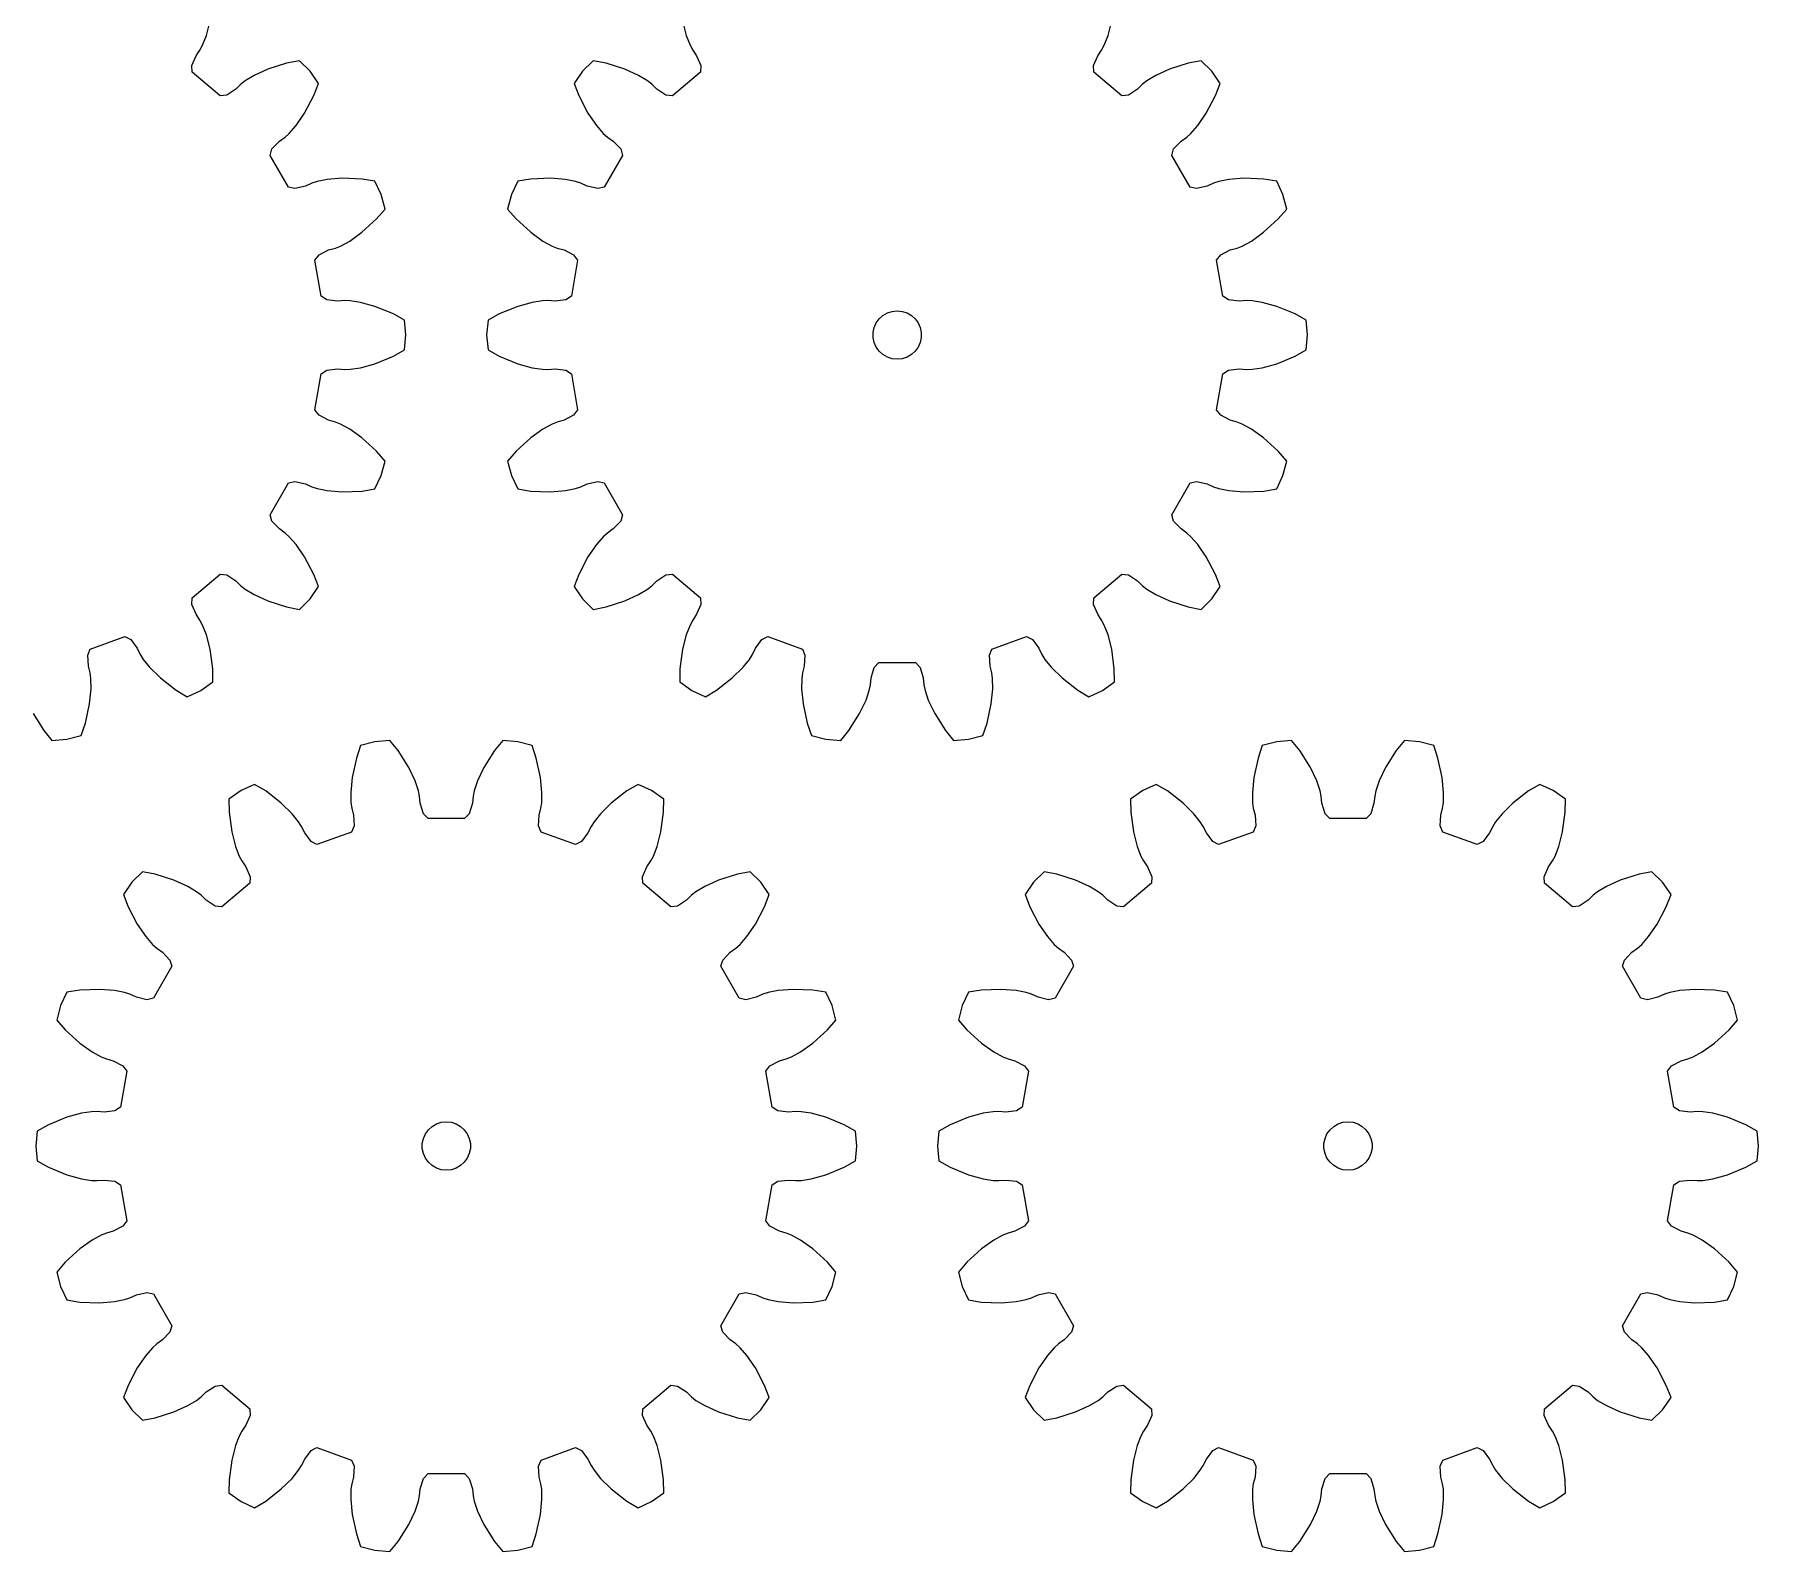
# Model space of a CAD drawing. Extents: x 0 to 163, y 0 to 201.
# Drawn here: x 55.8 to 162.8, y 0 to 94.1 of the extents above; entities that cross this region are included whole.
import ezdxf

# ---------------------------------------------------------------- set-up
doc = ezdxf.new("R2010")
doc.units = 0

msp = doc.modelspace()

# ---------------------------------------------------------------- linework, layer by layer
for p, q in [((66.51, 94.07), (66.74, 94.97)), ((96.05, 94.97), (96.28, 94.07)), ((122.44, 94.07), (122.67, 94.97)), ((65.87, 92.8), (66.11, 93.16)), ((66.11, 93.16), (66.27, 93.47)), ((66.27, 93.47), (66.51, 94.07)), ((96.28, 94.07), (96.51, 93.47)), ((96.51, 93.47), (96.68, 93.16)), ((96.68, 93.16), (96.92, 92.8)), ((121.8, 92.8), (122.04, 93.16)), ((122.04, 93.16), (122.2, 93.47)), ((122.2, 93.47), (122.44, 94.07)), ((65.6, 92.19), (65.87, 92.8)), ((65.62, 91.78), (65.6, 92.19)), ((71.49, 92.34), (70.32, 91.97)), ((72.28, 92.5), (71.49, 92.34)), ((72.94, 91.84), (72.28, 92.5)), ((90.51, 92.5), (89.85, 91.84)), ((91.3, 92.34), (90.51, 92.5)), ((92.47, 91.97), (91.3, 92.34)), ((96.92, 92.8), (97.19, 92.19)), ((97.19, 92.19), (97.17, 91.78)), ((121.53, 92.19), (121.8, 92.8)), ((121.55, 91.78), (121.53, 92.19)), ((127.42, 92.34), (126.25, 91.97)), ((128.21, 92.5), (127.42, 92.34)), ((128.87, 91.84), (128.21, 92.5)), ((67.36, 90.31), (65.62, 91.78)), ((68.65, 91.04), (68.33, 90.73)), ((68.92, 91.25), (68.65, 91.04)), ((69.47, 91.58), (68.92, 91.25)), ((70.32, 91.97), (69.47, 91.58)), ((73.47, 91.09), (72.94, 91.84)), ((73.18, 90.33), (73.47, 91.09)), ((89.85, 91.84), (89.32, 91.09)), ((89.32, 91.09), (89.61, 90.33)), ((93.32, 91.58), (92.47, 91.97)), ((93.87, 91.25), (93.32, 91.58)), ((94.14, 91.04), (93.87, 91.25)), ((94.46, 90.73), (94.14, 91.04)), ((97.17, 91.78), (95.42, 90.31)), ((123.29, 90.31), (121.55, 91.78)), ((124.58, 91.04), (124.26, 90.73)), ((124.85, 91.25), (124.58, 91.04)), ((125.4, 91.58), (124.85, 91.25)), ((126.25, 91.97), (125.4, 91.58)), ((129.4, 91.09), (128.87, 91.84)), ((129.11, 90.33), (129.4, 91.09)), ((67.78, 90.36), (67.36, 90.31)), ((68.33, 90.73), (67.78, 90.36)), ((72.6, 89.24), (73.18, 90.33)), ((89.61, 90.33), (90.18, 89.24)), ((95.01, 90.36), (94.46, 90.73)), ((95.42, 90.31), (95.01, 90.36)), ((123.71, 90.36), (123.29, 90.31)), ((124.26, 90.73), (123.71, 90.36)), ((128.53, 89.24), (129.11, 90.33)), ((72.08, 88.47), (72.6, 89.24)), ((90.18, 89.24), (90.71, 88.47)), ((128.01, 88.47), (128.53, 89.24)), ((71.04, 87.5), (71.4, 87.76)), ((71.4, 87.76), (71.65, 87.99)), ((71.65, 87.99), (72.08, 88.47)), ((90.71, 88.47), (91.13, 87.99)), ((91.13, 87.99), (91.39, 87.76)), ((91.39, 87.76), (91.75, 87.5)), ((126.97, 87.5), (127.33, 87.76)), ((127.33, 87.76), (127.58, 87.99)), ((127.58, 87.99), (128.01, 88.47)), ((70.46, 86.62), (70.58, 87.02)), ((71.6, 84.65), (70.46, 86.62)), ((70.58, 87.02), (71.04, 87.5)), ((92.33, 86.62), (91.19, 84.65)), ((91.75, 87.5), (92.21, 87.02)), ((92.21, 87.02), (92.33, 86.62)), ((126.39, 86.62), (126.51, 87.02)), ((127.53, 84.65), (126.39, 86.62)), ((126.51, 87.02), (126.97, 87.5)), ((72, 84.56), (71.6, 84.65)), ((72.65, 84.71), (72, 84.56)), ((73.05, 84.9), (72.65, 84.71)), ((73.38, 85), (73.05, 84.9)), ((74.01, 85.12), (73.38, 85)), ((74.94, 85.2), (74.01, 85.12)), ((76.17, 85.15), (74.94, 85.2)), ((76.97, 85.03), (76.17, 85.15)), ((77.36, 84.19), (76.97, 85.03)), ((85.82, 85.03), (85.43, 84.19)), ((86.62, 85.15), (85.82, 85.03)), ((87.85, 85.2), (86.62, 85.15)), ((88.78, 85.12), (87.85, 85.2)), ((89.41, 85), (88.78, 85.12)), ((89.74, 84.9), (89.41, 85)), ((90.14, 84.71), (89.74, 84.9)), ((90.79, 84.56), (90.14, 84.71)), ((91.19, 84.65), (90.79, 84.56)), ((127.93, 84.56), (127.53, 84.65)), ((128.58, 84.71), (127.93, 84.56)), ((128.98, 84.9), (128.58, 84.71)), ((129.31, 85), (128.98, 84.9)), ((129.94, 85.12), (129.31, 85)), ((130.87, 85.2), (129.94, 85.12)), ((132.1, 85.15), (130.87, 85.2)), ((132.9, 85.03), (132.1, 85.15)), ((133.29, 84.19), (132.9, 85.03)), ((77.6, 83.29), (77.36, 84.19)), ((85.43, 84.19), (85.19, 83.29)), ((133.53, 83.29), (133.29, 84.19)), ((76.16, 81.86), (77.07, 82.68)), ((77.07, 82.68), (77.6, 83.29)), ((85.19, 83.29), (85.72, 82.68)), ((85.72, 82.68), (86.63, 81.86)), ((132.09, 81.86), (133, 82.68)), ((133, 82.68), (133.53, 83.29)), ((74.84, 81), (75.4, 81.31)), ((75.4, 81.31), (76.16, 81.86)), ((86.63, 81.86), (87.39, 81.31)), ((87.39, 81.31), (87.95, 81)), ((130.77, 81), (131.33, 81.31)), ((131.33, 81.31), (132.09, 81.86)), ((73.24, 80.13), (73.5, 80.46)), ((73.5, 80.46), (74.09, 80.76)), ((74.09, 80.76), (74.52, 80.87)), ((74.52, 80.87), (74.84, 81)), ((87.95, 81), (88.27, 80.87)), ((88.27, 80.87), (88.7, 80.76)), ((88.7, 80.76), (89.29, 80.46)), ((89.29, 80.46), (89.54, 80.13)), ((129.17, 80.13), (129.43, 80.46)), ((129.43, 80.46), (130.02, 80.76)), ((130.02, 80.76), (130.44, 80.87)), ((130.44, 80.87), (130.77, 81)), ((73.64, 77.88), (73.24, 80.13)), ((89.54, 80.13), (89.15, 77.88)), ((129.57, 77.88), (129.17, 80.13)), ((73.99, 77.66), (73.64, 77.88)), ((74.65, 77.58), (73.99, 77.66)), ((75.09, 77.62), (74.65, 77.58)), ((75.44, 77.6), (75.09, 77.62)), ((76.07, 77.5), (75.44, 77.6)), ((76.97, 77.25), (76.07, 77.5)), ((78.11, 76.79), (76.97, 77.25)), ((85.82, 77.25), (84.68, 76.79)), ((86.72, 77.5), (85.82, 77.25)), ((87.35, 77.6), (86.72, 77.5)), ((87.7, 77.62), (87.35, 77.6)), ((88.14, 77.58), (87.7, 77.62)), ((88.8, 77.66), (88.14, 77.58)), ((89.15, 77.88), (88.8, 77.66)), ((129.92, 77.66), (129.57, 77.88)), ((130.58, 77.58), (129.92, 77.66)), ((131.02, 77.62), (130.58, 77.58)), ((131.37, 77.6), (131.02, 77.62)), ((132, 77.5), (131.37, 77.6)), ((132.9, 77.25), (132, 77.5)), ((134.04, 76.79), (132.9, 77.25)), ((78.81, 76.4), (78.11, 76.79)), ((78.89, 75.48), (78.81, 76.4)), ((83.98, 76.4), (83.89, 75.48)), ((84.68, 76.79), (83.98, 76.4)), ((107.87, 75.63), (107.93, 75.94)), ((107.93, 75.94), (108.06, 76.23)), ((108.06, 76.23), (108.24, 76.48)), ((108.24, 76.48), (108.48, 76.69)), ((108.48, 76.69), (108.75, 76.85)), ((108.75, 76.85), (109.05, 76.94)), ((109.05, 76.94), (109.36, 76.98)), ((109.36, 76.98), (109.67, 76.94)), ((109.67, 76.94), (109.97, 76.85)), ((109.97, 76.85), (110.24, 76.69)), ((110.24, 76.69), (110.47, 76.48)), ((110.47, 76.48), (110.66, 76.23)), ((110.66, 76.23), (110.79, 75.94)), ((110.79, 75.94), (110.85, 75.63)), ((134.74, 76.4), (134.04, 76.79)), ((134.82, 75.48), (134.74, 76.4)), ((78.81, 74.55), (78.89, 75.48)), ((83.89, 75.48), (83.98, 74.55)), ((107.87, 75.32), (107.87, 75.63)), ((107.93, 75.01), (107.87, 75.32)), ((108.06, 74.73), (107.93, 75.01)), ((110.79, 75.01), (110.66, 74.73)), ((110.85, 75.32), (110.79, 75.01)), ((110.85, 75.63), (110.85, 75.32)), ((134.74, 74.55), (134.82, 75.48)), ((76.97, 73.7), (78.11, 74.16)), ((78.11, 74.16), (78.81, 74.55)), ((83.98, 74.55), (84.68, 74.16)), ((84.68, 74.16), (85.82, 73.7)), ((108.24, 74.47), (108.06, 74.73)), ((108.48, 74.26), (108.24, 74.47)), ((108.75, 74.11), (108.48, 74.26)), ((109.05, 74.01), (108.75, 74.11)), ((109.36, 73.98), (109.05, 74.01)), ((109.67, 74.01), (109.36, 73.98)), ((109.97, 74.11), (109.67, 74.01)), ((110.24, 74.26), (109.97, 74.11)), ((110.47, 74.47), (110.24, 74.26)), ((110.66, 74.73), (110.47, 74.47)), ((132.9, 73.7), (134.04, 74.16)), ((134.04, 74.16), (134.74, 74.55)), ((73.24, 70.83), (73.64, 73.07)), ((73.64, 73.07), (73.99, 73.29)), ((73.99, 73.29), (74.65, 73.37)), ((74.65, 73.37), (75.09, 73.34)), ((75.09, 73.34), (75.44, 73.35)), ((75.44, 73.35), (76.07, 73.45)), ((76.07, 73.45), (76.97, 73.7)), ((85.82, 73.7), (86.72, 73.45)), ((86.72, 73.45), (87.35, 73.35)), ((87.35, 73.35), (87.7, 73.34)), ((87.7, 73.34), (88.14, 73.37)), ((88.14, 73.37), (88.8, 73.29)), ((88.8, 73.29), (89.15, 73.07)), ((89.15, 73.07), (89.54, 70.83)), ((129.17, 70.83), (129.57, 73.07)), ((129.57, 73.07), (129.92, 73.29)), ((129.92, 73.29), (130.58, 73.37)), ((130.58, 73.37), (131.02, 73.34)), ((131.02, 73.34), (131.37, 73.35)), ((131.37, 73.35), (132, 73.45)), ((132, 73.45), (132.9, 73.7)), ((73.5, 70.5), (73.24, 70.83)), ((89.54, 70.83), (89.29, 70.5)), ((129.43, 70.5), (129.17, 70.83)), ((74.09, 70.2), (73.5, 70.5)), ((74.52, 70.08), (74.09, 70.2)), ((74.84, 69.95), (74.52, 70.08)), ((75.4, 69.64), (74.84, 69.95)), ((76.16, 69.1), (75.4, 69.64)), ((87.39, 69.64), (86.63, 69.1)), ((87.95, 69.95), (87.39, 69.64)), ((88.27, 70.08), (87.95, 69.95)), ((88.7, 70.2), (88.27, 70.08)), ((89.29, 70.5), (88.7, 70.2)), ((130.02, 70.2), (129.43, 70.5)), ((130.44, 70.08), (130.02, 70.2)), ((130.77, 69.95), (130.44, 70.08)), ((131.33, 69.64), (130.77, 69.95)), ((132.09, 69.1), (131.33, 69.64)), ((77.07, 68.27), (76.16, 69.1)), ((86.63, 69.1), (85.72, 68.27)), ((133, 68.27), (132.09, 69.1)), ((77.6, 67.66), (77.07, 68.27)), ((77.36, 66.77), (77.6, 67.66)), ((85.72, 68.27), (85.19, 67.66)), ((85.19, 67.66), (85.43, 66.77)), ((133.53, 67.66), (133, 68.27)), ((133.29, 66.77), (133.53, 67.66)), ((71.6, 66.3), (72, 66.39)), ((72, 66.39), (72.65, 66.24)), ((76.97, 65.93), (77.36, 66.77)), ((85.43, 66.77), (85.82, 65.93)), ((90.14, 66.24), (90.79, 66.39)), ((90.79, 66.39), (91.19, 66.3)), ((127.53, 66.3), (127.93, 66.39)), ((127.93, 66.39), (128.58, 66.24)), ((132.9, 65.93), (133.29, 66.77)), ((70.46, 64.33), (71.6, 66.3)), ((72.65, 66.24), (73.05, 66.06)), ((73.05, 66.06), (73.38, 65.95)), ((73.38, 65.95), (74.01, 65.83)), ((74.01, 65.83), (74.94, 65.75)), ((74.94, 65.75), (76.17, 65.8)), ((76.17, 65.8), (76.97, 65.93)), ((85.82, 65.93), (86.62, 65.8)), ((86.62, 65.8), (87.85, 65.75)), ((87.85, 65.75), (88.78, 65.83)), ((88.78, 65.83), (89.41, 65.95)), ((89.41, 65.95), (89.74, 66.06)), ((89.74, 66.06), (90.14, 66.24)), ((91.19, 66.3), (92.33, 64.33)), ((126.39, 64.33), (127.53, 66.3)), ((128.58, 66.24), (128.98, 66.06)), ((128.98, 66.06), (129.31, 65.95)), ((129.31, 65.95), (129.94, 65.83)), ((129.94, 65.83), (130.87, 65.75)), ((130.87, 65.75), (132.1, 65.8)), ((132.1, 65.8), (132.9, 65.93)), ((70.58, 63.93), (70.46, 64.33)), ((92.33, 64.33), (92.21, 63.93)), ((126.51, 63.93), (126.39, 64.33)), ((71.04, 63.45), (70.58, 63.93)), ((71.4, 63.19), (71.04, 63.45)), ((71.65, 62.96), (71.4, 63.19)), ((91.39, 63.19), (91.13, 62.96)), ((91.75, 63.45), (91.39, 63.19)), ((92.21, 63.93), (91.75, 63.45)), ((126.97, 63.45), (126.51, 63.93)), ((127.33, 63.19), (126.97, 63.45)), ((127.58, 62.96), (127.33, 63.19)), ((72.08, 62.48), (71.65, 62.96)), ((72.6, 61.71), (72.08, 62.48)), ((90.71, 62.48), (90.18, 61.71)), ((91.13, 62.96), (90.71, 62.48)), ((128.01, 62.48), (127.58, 62.96)), ((128.53, 61.71), (128.01, 62.48)), ((73.18, 60.62), (72.6, 61.71)), ((90.18, 61.71), (89.61, 60.62)), ((129.11, 60.62), (128.53, 61.71)), ((65.62, 59.18), (67.36, 60.64)), ((67.36, 60.64), (67.78, 60.59)), ((67.78, 60.59), (68.33, 60.22)), ((68.33, 60.22), (68.65, 59.91)), ((68.65, 59.91), (68.92, 59.7)), ((73.47, 59.87), (73.18, 60.62)), ((89.61, 60.62), (89.32, 59.87)), ((93.87, 59.7), (94.14, 59.91)), ((94.14, 59.91), (94.46, 60.22)), ((94.46, 60.22), (95.01, 60.59)), ((95.01, 60.59), (95.42, 60.64)), ((95.42, 60.64), (97.17, 59.18)), ((121.55, 59.18), (123.29, 60.64)), ((123.29, 60.64), (123.71, 60.59)), ((123.71, 60.59), (124.26, 60.22)), ((124.26, 60.22), (124.58, 59.91)), ((124.58, 59.91), (124.85, 59.7)), ((129.4, 59.87), (129.11, 60.62)), ((65.6, 58.76), (65.62, 59.18)), ((68.92, 59.7), (69.47, 59.37)), ((69.47, 59.37), (70.32, 58.98)), ((70.32, 58.98), (71.49, 58.61)), ((72.28, 58.45), (72.94, 59.11)), ((72.94, 59.11), (73.47, 59.87)), ((89.32, 59.87), (89.85, 59.11)), ((89.85, 59.11), (90.51, 58.45)), ((91.3, 58.61), (92.47, 58.98)), ((92.47, 58.98), (93.32, 59.37)), ((93.32, 59.37), (93.87, 59.7)), ((97.17, 59.18), (97.19, 58.76)), ((121.53, 58.76), (121.55, 59.18)), ((124.85, 59.7), (125.4, 59.37)), ((125.4, 59.37), (126.25, 58.98)), ((126.25, 58.98), (127.42, 58.61)), ((128.21, 58.45), (128.87, 59.11)), ((128.87, 59.11), (129.4, 59.87)), ((65.87, 58.15), (65.6, 58.76)), ((66.11, 57.79), (65.87, 58.15)), ((66.27, 57.48), (66.11, 57.79)), ((71.49, 58.61), (72.28, 58.45)), ((90.51, 58.45), (91.3, 58.61)), ((96.68, 57.79), (96.51, 57.48)), ((96.92, 58.15), (96.68, 57.79)), ((97.19, 58.76), (96.92, 58.15)), ((121.8, 58.15), (121.53, 58.76)), ((122.04, 57.79), (121.8, 58.15)), ((122.2, 57.48), (122.04, 57.79)), ((127.42, 58.61), (128.21, 58.45)), ((59.31, 55.99), (61.45, 56.77)), ((61.45, 56.77), (61.82, 56.58)), ((66.51, 56.88), (66.27, 57.48)), ((66.74, 55.98), (66.51, 56.88)), ((96.28, 56.88), (96.05, 55.98)), ((96.51, 57.48), (96.28, 56.88)), ((100.97, 56.58), (101.34, 56.77)), ((101.34, 56.77), (103.48, 55.99)), ((115.24, 55.99), (117.38, 56.77)), ((117.38, 56.77), (117.75, 56.58)), ((122.44, 56.88), (122.2, 57.48)), ((122.67, 55.98), (122.44, 56.88)), ((59.15, 55.61), (59.31, 55.99)), ((61.82, 56.58), (62.22, 56.04)), ((62.22, 56.04), (62.41, 55.65)), ((62.41, 55.65), (62.59, 55.35)), ((66.91, 54.76), (66.74, 55.98)), ((96.05, 55.98), (95.88, 54.76)), ((100.2, 55.35), (100.38, 55.65)), ((100.38, 55.65), (100.57, 56.04)), ((100.57, 56.04), (100.97, 56.58)), ((103.48, 55.99), (103.64, 55.61)), ((115.08, 55.61), (115.24, 55.99)), ((117.75, 56.58), (118.15, 56.04)), ((118.15, 56.04), (118.34, 55.65)), ((118.34, 55.65), (118.52, 55.35)), ((122.83, 54.76), (122.67, 55.98)), ((59.19, 54.94), (59.15, 55.61)), ((59.3, 54.52), (59.19, 54.94)), ((62.59, 55.35), (62.99, 54.86)), ((62.99, 54.86), (63.66, 54.2)), ((66.92, 53.95), (66.91, 54.76)), ((95.88, 54.76), (95.87, 53.95)), ((99.13, 54.2), (99.8, 54.86)), ((99.8, 54.86), (100.2, 55.35)), ((103.6, 54.94), (103.49, 54.52)), ((103.64, 55.61), (103.6, 54.94)), ((107.75, 54.21), (107.94, 54.85)), ((107.94, 54.85), (108.22, 55.15)), ((108.22, 55.15), (110.5, 55.15)), ((110.5, 55.15), (110.78, 54.85)), ((110.78, 54.85), (110.97, 54.21)), ((115.12, 54.94), (115.08, 55.61)), ((115.23, 54.52), (115.12, 54.94)), ((118.52, 55.35), (118.92, 54.86)), ((118.92, 54.86), (119.59, 54.2)), ((122.85, 53.95), (122.83, 54.76)), ((59.27, 52.6), (59.36, 53.53)), ((59.35, 54.17), (59.3, 54.52)), ((59.36, 53.53), (59.35, 54.17)), ((63.66, 54.2), (64.63, 53.45)), ((66.16, 53.42), (66.92, 53.95)), ((95.87, 53.95), (96.63, 53.42)), ((98.16, 53.45), (99.13, 54.2)), ((103.44, 54.17), (103.43, 53.53)), ((103.43, 53.53), (103.52, 52.6)), ((103.49, 54.52), (103.44, 54.17)), ((107.63, 53.43), (107.71, 53.77)), ((107.71, 53.77), (107.75, 54.21)), ((110.97, 54.21), (111.01, 53.77)), ((111.01, 53.77), (111.09, 53.43)), ((115.2, 52.6), (115.29, 53.53)), ((115.28, 54.17), (115.23, 54.52)), ((115.29, 53.53), (115.28, 54.17)), ((119.59, 54.2), (120.56, 53.45)), ((122.09, 53.42), (122.85, 53.95)), ((59.01, 51.4), (59.27, 52.6)), ((64.63, 53.45), (65.32, 53.03)), ((65.32, 53.03), (66.16, 53.42)), ((96.63, 53.42), (97.47, 53.03)), ((97.47, 53.03), (98.16, 53.45)), ((103.52, 52.6), (103.78, 51.4)), ((107.02, 51.99), (107.43, 52.83)), ((107.43, 52.83), (107.63, 53.43)), ((111.09, 53.43), (111.29, 52.83)), ((111.29, 52.83), (111.7, 51.99)), ((114.94, 51.4), (115.2, 52.6)), ((120.56, 53.45), (121.25, 53.03)), ((121.25, 53.03), (122.09, 53.42)), ((55.77, 51.99), (56.42, 50.95)), ((58.75, 50.64), (59.01, 51.4)), ((103.78, 51.4), (104.04, 50.64)), ((106.37, 50.95), (107.02, 51.99)), ((111.7, 51.99), (112.35, 50.95)), ((114.68, 50.64), (114.94, 51.4)), ((56.42, 50.95), (56.93, 50.32)), ((56.93, 50.32), (57.85, 50.4)), ((57.85, 50.4), (58.75, 50.64)), ((77.9, 50.32), (76.97, 50.24)), ((78.4, 49.69), (77.9, 50.32)), ((84.89, 50.32), (84.39, 49.69)), ((85.82, 50.24), (84.89, 50.32)), ((104.04, 50.64), (104.94, 50.4)), ((104.94, 50.4), (105.86, 50.32)), ((105.86, 50.32), (106.37, 50.95)), ((112.35, 50.95), (112.86, 50.32)), ((112.86, 50.32), (113.78, 50.4)), ((113.78, 50.4), (114.68, 50.64)), ((133.82, 50.32), (132.9, 50.24)), ((134.33, 49.69), (133.82, 50.32)), ((140.82, 50.32), (140.32, 49.69)), ((141.75, 50.24), (140.82, 50.32)), ((75.82, 49.23), (75.56, 48.03)), ((76.08, 50), (75.82, 49.23)), ((76.97, 50.24), (76.08, 50)), ((79.06, 48.65), (78.4, 49.69)), ((84.39, 49.69), (83.73, 48.65)), ((86.71, 50), (85.82, 50.24)), ((86.97, 49.23), (86.71, 50)), ((87.23, 48.03), (86.97, 49.23)), ((131.75, 49.23), (131.49, 48.03)), ((132.01, 50), (131.75, 49.23)), ((132.9, 50.24), (132.01, 50)), ((134.99, 48.65), (134.33, 49.69)), ((140.32, 49.69), (139.66, 48.65)), ((142.64, 50), (141.75, 50.24)), ((142.9, 49.23), (142.64, 50)), ((143.16, 48.03), (142.9, 49.23)), ((79.46, 47.81), (79.06, 48.65)), ((83.73, 48.65), (83.33, 47.81)), ((135.39, 47.81), (134.99, 48.65)), ((139.66, 48.65), (139.26, 47.81)), ((68.66, 47.21), (67.9, 46.68)), ((69.5, 47.6), (68.66, 47.21)), ((70.19, 47.19), (69.5, 47.6)), ((71.16, 46.43), (70.19, 47.19)), ((75.56, 48.03), (75.47, 47.1)), ((75.47, 47.1), (75.48, 46.46)), ((79.67, 47.2), (79.46, 47.81)), ((79.74, 46.86), (79.67, 47.2)), ((83.12, 47.2), (83.05, 46.86)), ((83.33, 47.81), (83.12, 47.2)), ((87.32, 47.1), (87.23, 48.03)), ((87.31, 46.46), (87.32, 47.1)), ((92.6, 47.19), (91.62, 46.43)), ((93.29, 47.6), (92.6, 47.19)), ((94.13, 47.21), (93.29, 47.6)), ((94.89, 46.68), (94.13, 47.21)), ((124.59, 47.21), (123.83, 46.68)), ((125.43, 47.6), (124.59, 47.21)), ((126.12, 47.19), (125.43, 47.6)), ((127.09, 46.43), (126.12, 47.19)), ((131.49, 48.03), (131.4, 47.1)), ((131.4, 47.1), (131.41, 46.46)), ((135.6, 47.2), (135.39, 47.81)), ((135.67, 46.86), (135.6, 47.2)), ((139.05, 47.2), (138.98, 46.86)), ((139.26, 47.81), (139.05, 47.2)), ((143.25, 47.1), (143.16, 48.03)), ((143.24, 46.46), (143.25, 47.1)), ((148.52, 47.19), (147.55, 46.43)), ((149.22, 47.6), (148.52, 47.19)), ((150.06, 47.21), (149.22, 47.6)), ((150.82, 46.68), (150.06, 47.21)), ((67.9, 46.68), (67.92, 45.87)), ((71.83, 45.78), (71.16, 46.43)), ((75.48, 46.46), (75.53, 46.12)), ((75.53, 46.12), (75.63, 45.69)), ((79.78, 46.43), (79.74, 46.86)), ((79.97, 45.78), (79.78, 46.43)), ((83.01, 46.43), (82.81, 45.78)), ((83.05, 46.86), (83.01, 46.43)), ((87.15, 45.69), (87.26, 46.12)), ((87.26, 46.12), (87.31, 46.46)), ((91.62, 46.43), (90.96, 45.78)), ((94.87, 45.87), (94.89, 46.68)), ((123.83, 46.68), (123.85, 45.87)), ((127.76, 45.78), (127.09, 46.43)), ((131.41, 46.46), (131.45, 46.12)), ((131.45, 46.12), (131.56, 45.69)), ((135.71, 46.43), (135.67, 46.86)), ((135.9, 45.78), (135.71, 46.43)), ((138.93, 46.43), (138.74, 45.78)), ((138.98, 46.86), (138.93, 46.43)), ((143.08, 45.69), (143.19, 46.12)), ((143.19, 46.12), (143.24, 46.46)), ((147.55, 46.43), (146.89, 45.78)), ((150.8, 45.87), (150.82, 46.68)), ((67.92, 45.87), (68.09, 44.66)), ((72.23, 45.28), (71.83, 45.78)), ((72.42, 44.99), (72.23, 45.28)), ((72.61, 44.59), (72.42, 44.99)), ((75.67, 45.03), (75.51, 44.64)), ((75.63, 45.69), (75.67, 45.03)), ((80.26, 45.48), (79.97, 45.78)), ((82.53, 45.48), (80.26, 45.48)), ((82.81, 45.78), (82.53, 45.48)), ((87.11, 45.03), (87.15, 45.69)), ((87.27, 44.64), (87.11, 45.03)), ((90.37, 44.99), (90.18, 44.59)), ((90.56, 45.28), (90.37, 44.99)), ((90.96, 45.78), (90.56, 45.28)), ((94.7, 44.66), (94.87, 45.87)), ((123.85, 45.87), (124.01, 44.66)), ((128.16, 45.28), (127.76, 45.78)), ((128.35, 44.99), (128.16, 45.28)), ((128.54, 44.59), (128.35, 44.99)), ((131.6, 45.03), (131.44, 44.64)), ((131.56, 45.69), (131.6, 45.03)), ((136.19, 45.48), (135.9, 45.78)), ((138.46, 45.48), (136.19, 45.48)), ((138.74, 45.78), (138.46, 45.48)), ((143.04, 45.03), (143.08, 45.69)), ((143.2, 44.64), (143.04, 45.03)), ((146.3, 44.99), (146.11, 44.59)), ((146.48, 45.28), (146.3, 44.99)), ((146.89, 45.78), (146.48, 45.28)), ((150.63, 44.66), (150.8, 45.87)), ((68.09, 44.66), (68.32, 43.75)), ((73.01, 44.06), (72.61, 44.59)), ((73.37, 43.87), (73.01, 44.06)), ((75.51, 44.64), (73.37, 43.87)), ((89.41, 43.87), (87.27, 44.64)), ((89.78, 44.06), (89.41, 43.87)), ((90.18, 44.59), (89.78, 44.06)), ((94.47, 43.75), (94.7, 44.66)), ((124.01, 44.66), (124.25, 43.75)), ((128.93, 44.06), (128.54, 44.59)), ((129.3, 43.87), (128.93, 44.06)), ((131.44, 44.64), (129.3, 43.87)), ((145.34, 43.87), (143.2, 44.64)), ((145.71, 44.06), (145.34, 43.87)), ((146.11, 44.59), (145.71, 44.06)), ((150.4, 43.75), (150.63, 44.66)), ((68.32, 43.75), (68.55, 43.15)), ((68.55, 43.15), (68.71, 42.85)), ((68.71, 42.85), (68.96, 42.49)), ((93.83, 42.49), (94.08, 42.85)), ((94.08, 42.85), (94.24, 43.15)), ((94.24, 43.15), (94.47, 43.75)), ((124.25, 43.75), (124.48, 43.15)), ((124.48, 43.15), (124.64, 42.85)), ((124.64, 42.85), (124.89, 42.49)), ((149.76, 42.49), (150.01, 42.85)), ((150.01, 42.85), (150.17, 43.15)), ((150.17, 43.15), (150.4, 43.75)), ((62.54, 42.18), (61.89, 41.53)), ((63.34, 42.03), (62.54, 42.18)), ((64.5, 41.65), (63.34, 42.03)), ((68.96, 42.49), (69.22, 41.87)), ((69.22, 41.87), (69.2, 41.46)), ((93.56, 41.87), (93.83, 42.49)), ((93.58, 41.46), (93.56, 41.87)), ((99.45, 42.03), (98.28, 41.65)), ((100.25, 42.18), (99.45, 42.03)), ((100.9, 41.53), (100.25, 42.18)), ((118.47, 42.18), (117.82, 41.53)), ((119.26, 42.03), (118.47, 42.18)), ((120.43, 41.65), (119.26, 42.03)), ((124.89, 42.49), (125.15, 41.87)), ((125.15, 41.87), (125.13, 41.46)), ((149.49, 41.87), (149.76, 42.49)), ((149.51, 41.46), (149.49, 41.87)), ((155.38, 42.03), (154.21, 41.65)), ((156.18, 42.18), (155.38, 42.03)), ((156.83, 41.53), (156.18, 42.18)), ((61.89, 41.53), (61.36, 40.77)), ((61.36, 40.77), (61.65, 40.01)), ((65.36, 41.26), (64.5, 41.65)), ((65.9, 40.93), (65.36, 41.26)), ((66.18, 40.72), (65.9, 40.93)), ((66.49, 40.41), (66.18, 40.72)), ((69.2, 41.46), (67.46, 39.99)), ((95.33, 39.99), (93.58, 41.46)), ((96.61, 40.72), (96.3, 40.41)), ((96.88, 40.93), (96.61, 40.72)), ((97.43, 41.26), (96.88, 40.93)), ((98.28, 41.65), (97.43, 41.26)), ((101.43, 40.77), (100.9, 41.53)), ((101.14, 40.01), (101.43, 40.77)), ((117.82, 41.53), (117.29, 40.77)), ((117.29, 40.77), (117.58, 40.01)), ((121.29, 41.26), (120.43, 41.65)), ((121.83, 40.93), (121.29, 41.26)), ((122.11, 40.72), (121.83, 40.93)), ((122.42, 40.41), (122.11, 40.72)), ((125.13, 41.46), (123.39, 39.99)), ((151.26, 39.99), (149.51, 41.46)), ((152.54, 40.72), (152.23, 40.41)), ((152.81, 40.93), (152.54, 40.72)), ((153.36, 41.26), (152.81, 40.93)), ((154.21, 41.65), (153.36, 41.26)), ((157.36, 40.77), (156.83, 41.53)), ((157.07, 40.01), (157.36, 40.77)), ((61.65, 40.01), (62.22, 38.93)), ((67.05, 40.05), (66.49, 40.41)), ((67.46, 39.99), (67.05, 40.05)), ((95.74, 40.05), (95.33, 39.99)), ((96.3, 40.41), (95.74, 40.05)), ((100.57, 38.93), (101.14, 40.01)), ((117.58, 40.01), (118.15, 38.93)), ((122.98, 40.05), (122.42, 40.41)), ((123.39, 39.99), (122.98, 40.05)), ((151.67, 40.05), (151.26, 39.99)), ((152.23, 40.41), (151.67, 40.05)), ((156.5, 38.93), (157.07, 40.01)), ((62.22, 38.93), (62.75, 38.16)), ((100.04, 38.16), (100.57, 38.93)), ((118.15, 38.93), (118.68, 38.16)), ((155.97, 38.16), (156.5, 38.93)), ((62.75, 38.16), (63.17, 37.67)), ((63.17, 37.67), (63.43, 37.44)), ((63.43, 37.44), (63.78, 37.19)), ((99.01, 37.19), (99.36, 37.44)), ((99.36, 37.44), (99.62, 37.67)), ((99.62, 37.67), (100.04, 38.16)), ((118.68, 38.16), (119.1, 37.67)), ((119.1, 37.67), (119.36, 37.44)), ((119.36, 37.44), (119.71, 37.19)), ((154.94, 37.19), (155.29, 37.44)), ((155.29, 37.44), (155.55, 37.67)), ((155.55, 37.67), (155.97, 38.16)), ((63.78, 37.19), (64.24, 36.7)), ((64.24, 36.7), (64.36, 36.31)), ((98.42, 36.31), (98.55, 36.7)), ((98.55, 36.7), (99.01, 37.19)), ((119.71, 37.19), (120.17, 36.7)), ((120.17, 36.7), (120.29, 36.31)), ((154.35, 36.31), (154.48, 36.7)), ((154.48, 36.7), (154.94, 37.19)), ((64.36, 36.31), (63.23, 34.33)), ((99.56, 34.33), (98.42, 36.31)), ((120.29, 36.31), (119.16, 34.33)), ((155.49, 34.33), (154.35, 36.31)), ((57.86, 34.71), (57.47, 33.87)), ((58.66, 34.83), (57.86, 34.71)), ((59.88, 34.88), (58.66, 34.83)), ((60.81, 34.81), (59.88, 34.88)), ((61.44, 34.68), (60.81, 34.81)), ((61.77, 34.58), (61.44, 34.68)), ((62.17, 34.4), (61.77, 34.58)), ((62.82, 34.24), (62.17, 34.4)), ((63.23, 34.33), (62.82, 34.24)), ((99.97, 34.24), (99.56, 34.33)), ((100.62, 34.4), (99.97, 34.24)), ((101.02, 34.58), (100.62, 34.4)), ((101.35, 34.68), (101.02, 34.58)), ((101.97, 34.81), (101.35, 34.68)), ((102.91, 34.88), (101.97, 34.81)), ((104.13, 34.83), (102.91, 34.88)), ((104.93, 34.71), (104.13, 34.83)), ((105.32, 33.87), (104.93, 34.71)), ((113.79, 34.71), (113.39, 33.87)), ((114.58, 34.83), (113.79, 34.71)), ((115.81, 34.88), (114.58, 34.83)), ((116.74, 34.81), (115.81, 34.88)), ((117.37, 34.68), (116.74, 34.81)), ((117.7, 34.58), (117.37, 34.68)), ((118.1, 34.4), (117.7, 34.58)), ((118.75, 34.24), (118.1, 34.4)), ((119.16, 34.33), (118.75, 34.24)), ((155.9, 34.24), (155.49, 34.33)), ((156.55, 34.4), (155.9, 34.24)), ((156.95, 34.58), (156.55, 34.4)), ((157.28, 34.68), (156.95, 34.58)), ((157.9, 34.81), (157.28, 34.68)), ((158.84, 34.88), (157.9, 34.81)), ((160.06, 34.83), (158.84, 34.88)), ((160.86, 34.71), (160.06, 34.83)), ((161.25, 33.87), (160.86, 34.71)), ((57.47, 33.87), (57.23, 32.97)), ((105.56, 32.97), (105.32, 33.87)), ((113.39, 33.87), (113.16, 32.97)), ((161.49, 32.97), (161.25, 33.87)), ((57.23, 32.97), (57.76, 32.36)), ((57.76, 32.36), (58.67, 31.54)), ((104.12, 31.54), (105.03, 32.36)), ((105.03, 32.36), (105.56, 32.97)), ((113.16, 32.97), (113.69, 32.36)), ((113.69, 32.36), (114.6, 31.54)), ((160.05, 31.54), (160.96, 32.36)), ((160.96, 32.36), (161.49, 32.97)), ((58.67, 31.54), (59.43, 31)), ((103.36, 31), (104.12, 31.54)), ((114.6, 31.54), (115.36, 31)), ((159.29, 31), (160.05, 31.54)), ((59.43, 31), (59.99, 30.69)), ((59.99, 30.69), (60.31, 30.56)), ((60.31, 30.56), (60.73, 30.44)), ((60.73, 30.44), (61.33, 30.14)), ((61.33, 30.14), (61.58, 29.81)), ((101.21, 29.81), (101.46, 30.14)), ((101.46, 30.14), (102.06, 30.44)), ((102.06, 30.44), (102.48, 30.56)), ((102.48, 30.56), (102.8, 30.69)), ((102.8, 30.69), (103.36, 31)), ((115.36, 31), (115.92, 30.69)), ((115.92, 30.69), (116.24, 30.56)), ((116.24, 30.56), (116.66, 30.44)), ((116.66, 30.44), (117.26, 30.14)), ((117.26, 30.14), (117.51, 29.81)), ((157.14, 29.81), (157.39, 30.14)), ((157.39, 30.14), (157.99, 30.44)), ((157.99, 30.44), (158.41, 30.56)), ((158.41, 30.56), (158.73, 30.69)), ((158.73, 30.69), (159.29, 31)), ((61.58, 29.81), (61.18, 27.57)), ((101.61, 27.57), (101.21, 29.81)), ((117.51, 29.81), (117.11, 27.57)), ((157.53, 27.57), (157.14, 29.81)), ((57.86, 26.94), (56.72, 26.47)), ((58.76, 27.19), (57.86, 26.94)), ((59.39, 27.29), (58.76, 27.19)), ((59.73, 27.3), (59.39, 27.29)), ((60.17, 27.27), (59.73, 27.3)), ((60.83, 27.34), (60.17, 27.27)), ((61.18, 27.57), (60.83, 27.34)), ((101.95, 27.34), (101.61, 27.57)), ((102.62, 27.27), (101.95, 27.34)), ((103.05, 27.3), (102.62, 27.27)), ((103.4, 27.29), (103.05, 27.3)), ((104.03, 27.19), (103.4, 27.29)), ((104.93, 26.94), (104.03, 27.19)), ((106.07, 26.47), (104.93, 26.94)), ((113.78, 26.94), (112.65, 26.47)), ((114.69, 27.19), (113.78, 26.94)), ((115.32, 27.29), (114.69, 27.19)), ((115.66, 27.3), (115.32, 27.29)), ((116.1, 27.27), (115.66, 27.3)), ((116.76, 27.34), (116.1, 27.27)), ((117.11, 27.57), (116.76, 27.34)), ((157.88, 27.34), (157.53, 27.57)), ((158.55, 27.27), (157.88, 27.34)), ((158.98, 27.3), (158.55, 27.27)), ((159.33, 27.29), (158.98, 27.3)), ((159.96, 27.19), (159.33, 27.29)), ((160.86, 26.94), (159.96, 27.19)), ((162, 26.47), (160.86, 26.94)), ((56.01, 26.08), (55.93, 25.16)), ((56.72, 26.47), (56.01, 26.08)), ((79.97, 25.62), (80.1, 25.91)), ((80.1, 25.91), (80.28, 26.16)), ((80.28, 26.16), (80.51, 26.37)), ((80.51, 26.37), (80.78, 26.53)), ((80.78, 26.53), (81.08, 26.63)), ((81.08, 26.63), (81.39, 26.66)), ((81.39, 26.66), (81.71, 26.63)), ((81.71, 26.63), (82, 26.53)), ((82, 26.53), (82.28, 26.37)), ((82.28, 26.37), (82.51, 26.16)), ((82.51, 26.16), (82.69, 25.91)), ((82.69, 25.91), (82.82, 25.62)), ((106.78, 26.08), (106.07, 26.47)), ((106.86, 25.16), (106.78, 26.08)), ((111.94, 26.08), (111.86, 25.16)), ((112.65, 26.47), (111.94, 26.08)), ((135.9, 25.62), (136.02, 25.91)), ((136.02, 25.91), (136.21, 26.16)), ((136.21, 26.16), (136.44, 26.37)), ((136.44, 26.37), (136.71, 26.53)), ((136.71, 26.53), (137.01, 26.63)), ((137.01, 26.63), (137.32, 26.66)), ((137.32, 26.66), (137.64, 26.63)), ((137.64, 26.63), (137.93, 26.53)), ((137.93, 26.53), (138.21, 26.37)), ((138.21, 26.37), (138.44, 26.16)), ((138.44, 26.16), (138.62, 25.91)), ((138.62, 25.91), (138.75, 25.62)), ((162.71, 26.08), (162, 26.47)), ((162.79, 25.16), (162.71, 26.08)), ((55.93, 25.16), (56.01, 24.24)), ((79.9, 25.32), (79.97, 25.62)), ((79.9, 25), (79.9, 25.32)), ((79.97, 24.7), (79.9, 25)), ((80.1, 24.41), (79.97, 24.7)), ((82.82, 24.7), (82.69, 24.41)), ((82.82, 25.62), (82.89, 25.32)), ((82.89, 25), (82.82, 24.7)), ((82.89, 25.32), (82.89, 25)), ((106.78, 24.24), (106.86, 25.16)), ((111.86, 25.16), (111.94, 24.24)), ((135.83, 25.32), (135.9, 25.62)), ((135.83, 25), (135.83, 25.32)), ((135.9, 24.7), (135.83, 25)), ((136.02, 24.41), (135.9, 24.7)), ((138.75, 24.7), (138.62, 24.41)), ((138.75, 25.62), (138.82, 25.32)), ((138.82, 25), (138.75, 24.7)), ((138.82, 25.32), (138.82, 25)), ((162.71, 24.24), (162.79, 25.16)), ((56.01, 24.24), (56.72, 23.85)), ((56.72, 23.85), (57.86, 23.38)), ((80.28, 24.15), (80.1, 24.41)), ((80.51, 23.95), (80.28, 24.15)), ((80.78, 23.79), (80.51, 23.95)), ((81.08, 23.69), (80.78, 23.79)), ((81.39, 23.66), (81.08, 23.69)), ((81.71, 23.69), (81.39, 23.66)), ((82, 23.79), (81.71, 23.69)), ((82.28, 23.95), (82, 23.79)), ((82.51, 24.15), (82.28, 23.95)), ((82.69, 24.41), (82.51, 24.15)), ((104.93, 23.38), (106.07, 23.85)), ((106.07, 23.85), (106.78, 24.24)), ((111.94, 24.24), (112.65, 23.85)), ((112.65, 23.85), (113.78, 23.38)), ((136.21, 24.15), (136.02, 24.41)), ((136.44, 23.95), (136.21, 24.15)), ((136.71, 23.79), (136.44, 23.95)), ((137.01, 23.69), (136.71, 23.79)), ((137.32, 23.66), (137.01, 23.69)), ((137.64, 23.69), (137.32, 23.66)), ((137.93, 23.79), (137.64, 23.69)), ((138.21, 23.95), (137.93, 23.79)), ((138.44, 24.15), (138.21, 23.95)), ((138.62, 24.41), (138.44, 24.15)), ((160.86, 23.38), (162, 23.85)), ((162, 23.85), (162.71, 24.24)), ((57.86, 23.38), (58.76, 23.13)), ((58.76, 23.13), (59.39, 23.03)), ((59.39, 23.03), (59.73, 23.02)), ((59.73, 23.02), (60.17, 23.05)), ((60.17, 23.05), (60.83, 22.98)), ((60.83, 22.98), (61.18, 22.75)), ((61.18, 22.75), (61.58, 20.51)), ((101.21, 20.51), (101.61, 22.75)), ((101.61, 22.75), (101.95, 22.98)), ((101.95, 22.98), (102.62, 23.05)), ((102.62, 23.05), (103.05, 23.02)), ((103.05, 23.02), (103.4, 23.03)), ((103.4, 23.03), (104.03, 23.13)), ((104.03, 23.13), (104.93, 23.38)), ((113.78, 23.38), (114.69, 23.13)), ((114.69, 23.13), (115.32, 23.03)), ((115.32, 23.03), (115.66, 23.02)), ((115.66, 23.02), (116.1, 23.05)), ((116.1, 23.05), (116.76, 22.98)), ((116.76, 22.98), (117.11, 22.75)), ((117.11, 22.75), (117.51, 20.51)), ((157.14, 20.51), (157.53, 22.75)), ((157.53, 22.75), (157.88, 22.98)), ((157.88, 22.98), (158.55, 23.05)), ((158.55, 23.05), (158.98, 23.02)), ((158.98, 23.02), (159.33, 23.03)), ((159.33, 23.03), (159.96, 23.13)), ((159.96, 23.13), (160.86, 23.38)), ((61.58, 20.51), (61.33, 20.18)), ((101.46, 20.18), (101.21, 20.51)), ((117.51, 20.51), (117.26, 20.18)), ((157.39, 20.18), (157.14, 20.51)), ((59.43, 19.32), (58.67, 18.78)), ((59.99, 19.63), (59.43, 19.32)), ((60.31, 19.76), (59.99, 19.63)), ((60.73, 19.88), (60.31, 19.76)), ((61.33, 20.18), (60.73, 19.88)), ((102.06, 19.88), (101.46, 20.18)), ((102.48, 19.76), (102.06, 19.88)), ((102.8, 19.63), (102.48, 19.76)), ((103.36, 19.32), (102.8, 19.63)), ((104.12, 18.78), (103.36, 19.32)), ((115.36, 19.32), (114.6, 18.78)), ((115.92, 19.63), (115.36, 19.32)), ((116.24, 19.76), (115.92, 19.63)), ((116.66, 19.88), (116.24, 19.76)), ((117.26, 20.18), (116.66, 19.88)), ((157.99, 19.88), (157.39, 20.18)), ((158.41, 19.76), (157.99, 19.88)), ((158.73, 19.63), (158.41, 19.76)), ((159.29, 19.32), (158.73, 19.63)), ((160.05, 18.78), (159.29, 19.32)), ((58.67, 18.78), (57.76, 17.95)), ((105.03, 17.95), (104.12, 18.78)), ((114.6, 18.78), (113.69, 17.95)), ((160.96, 17.95), (160.05, 18.78)), ((57.76, 17.95), (57.23, 17.34)), ((57.23, 17.34), (57.47, 16.45)), ((105.56, 17.34), (105.03, 17.95)), ((105.32, 16.45), (105.56, 17.34)), ((113.69, 17.95), (113.16, 17.34)), ((113.16, 17.34), (113.39, 16.45)), ((161.49, 17.34), (160.96, 17.95)), ((161.25, 16.45), (161.49, 17.34)), ((57.47, 16.45), (57.86, 15.61)), ((62.17, 15.92), (62.82, 16.08)), ((62.82, 16.08), (63.23, 15.98)), ((99.56, 15.98), (99.97, 16.08)), ((99.97, 16.08), (100.62, 15.92)), ((104.93, 15.61), (105.32, 16.45)), ((113.39, 16.45), (113.79, 15.61)), ((118.1, 15.92), (118.75, 16.08)), ((118.75, 16.08), (119.16, 15.98)), ((155.49, 15.98), (155.9, 16.08)), ((155.9, 16.08), (156.55, 15.92)), ((160.86, 15.61), (161.25, 16.45)), ((57.86, 15.61), (58.66, 15.48)), ((58.66, 15.48), (59.88, 15.44)), ((59.88, 15.44), (60.81, 15.51)), ((60.81, 15.51), (61.44, 15.63)), ((61.44, 15.63), (61.77, 15.74)), ((61.77, 15.74), (62.17, 15.92)), ((63.23, 15.98), (64.36, 14.01)), ((98.42, 14.01), (99.56, 15.98)), ((100.62, 15.92), (101.02, 15.74)), ((101.02, 15.74), (101.35, 15.63)), ((101.35, 15.63), (101.97, 15.51)), ((101.97, 15.51), (102.91, 15.44)), ((102.91, 15.44), (104.13, 15.48)), ((104.13, 15.48), (104.93, 15.61)), ((113.79, 15.61), (114.58, 15.48)), ((114.58, 15.48), (115.81, 15.44)), ((115.81, 15.44), (116.74, 15.51)), ((116.74, 15.51), (117.37, 15.63)), ((117.37, 15.63), (117.7, 15.74)), ((117.7, 15.74), (118.1, 15.92)), ((119.16, 15.98), (120.29, 14.01)), ((154.35, 14.01), (155.49, 15.98)), ((156.55, 15.92), (156.95, 15.74)), ((156.95, 15.74), (157.28, 15.63)), ((157.28, 15.63), (157.9, 15.51)), ((157.9, 15.51), (158.84, 15.44)), ((158.84, 15.44), (160.06, 15.48)), ((160.06, 15.48), (160.86, 15.61)), ((64.36, 14.01), (64.24, 13.62)), ((98.55, 13.62), (98.42, 14.01)), ((120.29, 14.01), (120.17, 13.62)), ((154.48, 13.62), (154.35, 14.01)), ((63.43, 12.88), (63.17, 12.64)), ((63.78, 13.13), (63.43, 12.88)), ((64.24, 13.62), (63.78, 13.13)), ((99.01, 13.13), (98.55, 13.62)), ((99.36, 12.88), (99.01, 13.13)), ((99.62, 12.64), (99.36, 12.88)), ((119.36, 12.88), (119.1, 12.64)), ((119.71, 13.13), (119.36, 12.88)), ((120.17, 13.62), (119.71, 13.13)), ((154.94, 13.13), (154.48, 13.62)), ((155.29, 12.88), (154.94, 13.13)), ((155.55, 12.64), (155.29, 12.88)), ((62.75, 12.16), (62.22, 11.39)), ((63.17, 12.64), (62.75, 12.16)), ((100.04, 12.16), (99.62, 12.64)), ((100.57, 11.39), (100.04, 12.16)), ((118.68, 12.16), (118.15, 11.39)), ((119.1, 12.64), (118.68, 12.16)), ((155.97, 12.16), (155.55, 12.64)), ((156.5, 11.39), (155.97, 12.16)), ((62.22, 11.39), (61.65, 10.3)), ((101.14, 10.3), (100.57, 11.39)), ((118.15, 11.39), (117.58, 10.3)), ((157.07, 10.3), (156.5, 11.39)), ((61.65, 10.3), (61.36, 9.55)), ((66.18, 9.6), (66.49, 9.9)), ((66.49, 9.9), (67.05, 10.27)), ((67.05, 10.27), (67.46, 10.32)), ((67.46, 10.32), (69.2, 8.86)), ((93.58, 8.86), (95.33, 10.32)), ((95.33, 10.32), (95.74, 10.27)), ((95.74, 10.27), (96.3, 9.9)), ((96.3, 9.9), (96.61, 9.6)), ((101.43, 9.55), (101.14, 10.3)), ((117.58, 10.3), (117.29, 9.55)), ((122.11, 9.6), (122.42, 9.9)), ((122.42, 9.9), (122.98, 10.27)), ((122.98, 10.27), (123.39, 10.32)), ((123.39, 10.32), (125.13, 8.86)), ((149.51, 8.86), (151.26, 10.32)), ((151.26, 10.32), (151.67, 10.27)), ((151.67, 10.27), (152.23, 9.9)), ((152.23, 9.9), (152.54, 9.6)), ((157.36, 9.55), (157.07, 10.3)), ((61.36, 9.55), (61.89, 8.79)), ((61.89, 8.79), (62.54, 8.14)), ((63.34, 8.29), (64.5, 8.67)), ((64.5, 8.67), (65.36, 9.05)), ((65.36, 9.05), (65.9, 9.38)), ((65.9, 9.38), (66.18, 9.6)), ((69.2, 8.86), (69.22, 8.45)), ((93.56, 8.45), (93.58, 8.86)), ((96.61, 9.6), (96.88, 9.38)), ((96.88, 9.38), (97.43, 9.05)), ((97.43, 9.05), (98.28, 8.67)), ((98.28, 8.67), (99.45, 8.29)), ((100.25, 8.14), (100.9, 8.79)), ((100.9, 8.79), (101.43, 9.55)), ((117.29, 9.55), (117.82, 8.79)), ((117.82, 8.79), (118.47, 8.14)), ((119.26, 8.29), (120.43, 8.67)), ((120.43, 8.67), (121.29, 9.05)), ((121.29, 9.05), (121.83, 9.38)), ((121.83, 9.38), (122.11, 9.6)), ((125.13, 8.86), (125.15, 8.45)), ((149.49, 8.45), (149.51, 8.86)), ((152.54, 9.6), (152.81, 9.38)), ((152.81, 9.38), (153.36, 9.05)), ((153.36, 9.05), (154.21, 8.67)), ((154.21, 8.67), (155.38, 8.29)), ((156.18, 8.14), (156.83, 8.79)), ((156.83, 8.79), (157.36, 9.55)), ((62.54, 8.14), (63.34, 8.29)), ((68.96, 7.83), (68.71, 7.47)), ((69.22, 8.45), (68.96, 7.83)), ((93.83, 7.83), (93.56, 8.45)), ((94.08, 7.47), (93.83, 7.83)), ((99.45, 8.29), (100.25, 8.14)), ((118.47, 8.14), (119.26, 8.29)), ((124.89, 7.83), (124.64, 7.47)), ((125.15, 8.45), (124.89, 7.83)), ((149.76, 7.83), (149.49, 8.45)), ((150.01, 7.47), (149.76, 7.83)), ((155.38, 8.29), (156.18, 8.14)), ((68.32, 6.57), (68.09, 5.66)), ((68.55, 7.16), (68.32, 6.57)), ((68.71, 7.47), (68.55, 7.16)), ((73.01, 6.26), (73.37, 6.45)), ((73.37, 6.45), (75.51, 5.67)), ((87.27, 5.67), (89.41, 6.45)), ((89.41, 6.45), (89.78, 6.26)), ((94.24, 7.16), (94.08, 7.47)), ((94.47, 6.57), (94.24, 7.16)), ((94.7, 5.66), (94.47, 6.57)), ((124.25, 6.57), (124.01, 5.66)), ((124.48, 7.16), (124.25, 6.57)), ((124.64, 7.47), (124.48, 7.16)), ((128.93, 6.26), (129.3, 6.45)), ((129.3, 6.45), (131.44, 5.67)), ((143.2, 5.67), (145.34, 6.45)), ((145.34, 6.45), (145.71, 6.26)), ((150.17, 7.16), (150.01, 7.47)), ((150.4, 6.57), (150.17, 7.16)), ((150.63, 5.66), (150.4, 6.57)), ((68.09, 5.66), (67.92, 4.44)), ((72.42, 5.33), (72.61, 5.73)), ((72.61, 5.73), (73.01, 6.26)), ((75.51, 5.67), (75.67, 5.29)), ((87.11, 5.29), (87.27, 5.67)), ((89.78, 6.26), (90.18, 5.73)), ((90.18, 5.73), (90.37, 5.33)), ((94.87, 4.44), (94.7, 5.66)), ((124.01, 5.66), (123.85, 4.44)), ((128.35, 5.33), (128.54, 5.73)), ((128.54, 5.73), (128.93, 6.26)), ((131.44, 5.67), (131.6, 5.29)), ((143.04, 5.29), (143.2, 5.67)), ((145.71, 6.26), (146.11, 5.73)), ((146.11, 5.73), (146.3, 5.33)), ((150.8, 4.44), (150.63, 5.66)), ((67.92, 4.44), (67.9, 3.64)), ((71.16, 3.88), (71.83, 4.54)), ((71.83, 4.54), (72.23, 5.04)), ((72.23, 5.04), (72.42, 5.33)), ((75.63, 4.62), (75.53, 4.2)), ((75.67, 5.29), (75.63, 4.62)), ((79.78, 3.89), (79.97, 4.53)), ((79.97, 4.53), (80.26, 4.84)), ((80.26, 4.84), (82.53, 4.84)), ((82.53, 4.84), (82.81, 4.53)), ((82.81, 4.53), (83.01, 3.89)), ((87.15, 4.62), (87.11, 5.29)), ((87.26, 4.2), (87.15, 4.62)), ((90.37, 5.33), (90.56, 5.04)), ((90.56, 5.04), (90.96, 4.54)), ((90.96, 4.54), (91.62, 3.88)), ((94.89, 3.64), (94.87, 4.44)), ((123.85, 4.44), (123.83, 3.64)), ((127.09, 3.88), (127.76, 4.54)), ((127.76, 4.54), (128.16, 5.04)), ((128.16, 5.04), (128.35, 5.33)), ((131.56, 4.62), (131.45, 4.2)), ((131.6, 5.29), (131.56, 4.62)), ((135.71, 3.89), (135.9, 4.53)), ((135.9, 4.53), (136.19, 4.84)), ((136.19, 4.84), (138.46, 4.84)), ((138.46, 4.84), (138.74, 4.53)), ((138.74, 4.53), (138.93, 3.89)), ((143.08, 4.62), (143.04, 5.29)), ((143.19, 4.2), (143.08, 4.62)), ((146.3, 5.33), (146.48, 5.04)), ((146.48, 5.04), (146.89, 4.54)), ((146.89, 4.54), (147.55, 3.88)), ((150.82, 3.64), (150.8, 4.44)), ((67.9, 3.64), (68.66, 3.11)), ((70.19, 3.13), (71.16, 3.88)), ((75.48, 3.86), (75.47, 3.22)), ((75.47, 3.22), (75.56, 2.29)), ((75.53, 4.2), (75.48, 3.86)), ((79.67, 3.12), (79.74, 3.46)), ((79.74, 3.46), (79.78, 3.89)), ((83.01, 3.89), (83.05, 3.46)), ((83.05, 3.46), (83.12, 3.12)), ((87.23, 2.29), (87.32, 3.22)), ((87.31, 3.86), (87.26, 4.2)), ((87.32, 3.22), (87.31, 3.86)), ((91.62, 3.88), (92.6, 3.13)), ((94.13, 3.11), (94.89, 3.64)), ((123.83, 3.64), (124.59, 3.11)), ((126.12, 3.13), (127.09, 3.88)), ((131.41, 3.86), (131.4, 3.22)), ((131.4, 3.22), (131.49, 2.29)), ((131.45, 4.2), (131.41, 3.86)), ((135.6, 3.12), (135.67, 3.46)), ((135.67, 3.46), (135.71, 3.89)), ((138.93, 3.89), (138.98, 3.46)), ((138.98, 3.46), (139.05, 3.12)), ((143.16, 2.29), (143.25, 3.22)), ((143.24, 3.86), (143.19, 4.2)), ((143.25, 3.22), (143.24, 3.86)), ((147.55, 3.88), (148.52, 3.13)), ((150.06, 3.11), (150.82, 3.64)), ((68.66, 3.11), (69.5, 2.71)), ((69.5, 2.71), (70.19, 3.13)), ((75.56, 2.29), (75.82, 1.09)), ((79.06, 1.67), (79.46, 2.51)), ((79.46, 2.51), (79.67, 3.12)), ((83.12, 3.12), (83.33, 2.51)), ((83.33, 2.51), (83.73, 1.67)), ((86.97, 1.09), (87.23, 2.29)), ((92.6, 3.13), (93.29, 2.71)), ((93.29, 2.71), (94.13, 3.11)), ((124.59, 3.11), (125.43, 2.71)), ((125.43, 2.71), (126.12, 3.13)), ((131.49, 2.29), (131.75, 1.09)), ((134.99, 1.67), (135.39, 2.51)), ((135.39, 2.51), (135.6, 3.12)), ((139.05, 3.12), (139.26, 2.51)), ((139.26, 2.51), (139.66, 1.67)), ((142.9, 1.09), (143.16, 2.29)), ((148.52, 3.13), (149.22, 2.71)), ((149.22, 2.71), (150.06, 3.11)), ((75.82, 1.09), (76.08, 0.32)), ((78.4, 0.63), (79.06, 1.67)), ((83.73, 1.67), (84.39, 0.63)), ((86.71, 0.32), (86.97, 1.09)), ((131.75, 1.09), (132.01, 0.32)), ((134.33, 0.63), (134.99, 1.67)), ((139.66, 1.67), (140.32, 0.63)), ((142.64, 0.32), (142.9, 1.09)), ((76.08, 0.32), (76.97, 0.08)), ((76.97, 0.08), (77.9, 0)), ((77.9, 0), (78.4, 0.63)), ((84.39, 0.63), (84.89, 0)), ((84.89, 0), (85.82, 0.08)), ((85.82, 0.08), (86.71, 0.32)), ((132.01, 0.32), (132.9, 0.08)), ((132.9, 0.08), (133.82, 0)), ((133.82, 0), (134.33, 0.63)), ((140.32, 0.63), (140.82, 0)), ((140.82, 0), (141.75, 0.08)), ((141.75, 0.08), (142.64, 0.32))]:
    msp.add_line(p, q)

doc.saveas('drawing.dxf')
